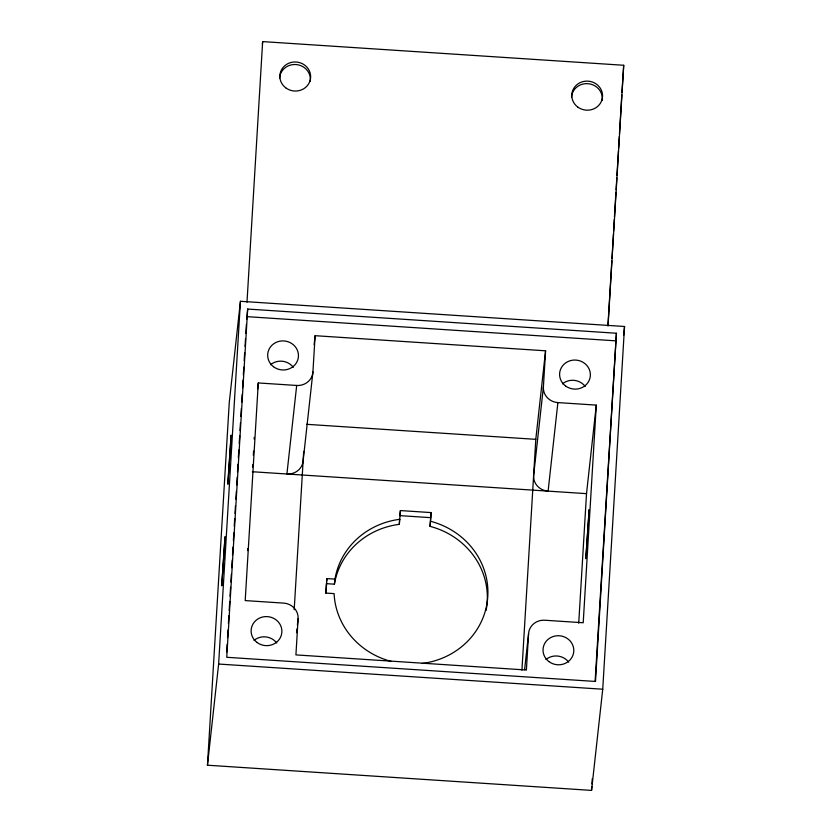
<?xml version="1.0" encoding="UTF-8"?>
<svg xmlns="http://www.w3.org/2000/svg" width="832" height="832" viewBox="0 0 832 832"><rect width="100%" height="100%" fill="white"/><g stroke="black" fill="none" stroke-linecap="round" stroke-linejoin="round"><path stroke-width="1.25" d="M254.218 437.362L254.176 439.088M247.593 550.607L247.697 548.621M253.573 451.079L253.323 455.25M207.459 765.211L229.268 402.48L240.438 301.298L624.541 326.487L602.732 689.218L591.562 790.4L207.459 765.211L218.629 664.04L240.438 301.298M246.99 302.193L262.652 41.6L623.709 65.27L608.046 325.863M226.689 651.934L227.157 644.166M227.552 637.686L228.01 629.918M228.405 623.449L228.873 615.68M229.185 610.501L229.726 601.442M230.038 596.263L230.578 587.205M230.89 582.026L231.358 574.257M231.754 567.788L232.211 560.019M232.523 554.84L232.991 547.071M233.386 540.602L233.854 532.834M234.239 526.365L234.707 518.596M235.019 513.417L235.487 505.648M235.872 499.179L236.34 491.41M236.725 484.942L237.193 477.173M237.505 471.994L237.973 464.225M238.358 457.756L238.826 449.987M239.221 443.508L239.689 435.75M240.001 430.57L240.458 422.802M240.854 416.333L241.322 408.564M241.706 402.085L242.174 394.316M242.559 387.847L243.027 380.078M243.339 374.899L243.807 367.141M244.202 360.662L244.66 352.893M245.055 346.424L245.523 338.655M245.835 333.476L246.376 324.418M246.688 319.238L247.676 309.057L616.418 333.237L595.494 681.46L226.751 657.29L247.676 309.057M315.11 335.691L312.926 371.966A15.402 14.529 6.3 0 1 296.691 385.466L258.284 382.949L245.201 600.59L283.608 603.106A15.402 14.529 6.3 0 1 298.106 618.623L295.922 654.898L526.386 670.01L528.57 633.734A15.402 14.529 6.3 0 1 544.804 620.235L583.211 622.752L596.294 405.111L557.887 402.594A15.402 14.529 6.3 0 1 543.39 387.078L545.574 350.802L315.11 335.691L314.122 344.677M294.185 609.731L303.701 451.433M325.77 593.32L326.352 583.648L334.412 584.178A76.991 72.665 6.3 0 1 399.318 524.347L400.41 510.578L431.132 512.585L430.05 526.365A76.991 72.665 6.3 0 1 486.086 610.501M399.88 519.293A76.991 72.665 6.3 0 0 334.974 579.114L326.903 578.583L326.04 593.091L334.1 593.622A76.991 72.665 6.3 0 0 391.342 661.45M399.318 524.347L399.62 519.366M430.05 526.365L431.132 512.585M521.924 670.186L535.798 439.338L545.574 350.802M578.729 623.189L586.518 493.646L596.294 405.111M607.922 325.801L611.822 260.978M611.978 258.388L613.454 233.75M613.61 231.161L614.307 219.492M614.463 216.902L615.95 192.265M616.106 189.675L616.803 178.006M616.959 175.406L618.436 150.779M618.592 148.19L619.299 136.521M619.455 133.921L621.795 95.025M621.951 92.435L623.709 65.27M595.119 681.283L616.418 333.237M591.562 790.4L591.802 786.51M591.958 783.921L592.27 778.742M252.543 467.147L252.71 464.693M262.371 44.127L262.652 41.6M257.577 389.366L258.284 382.949M296.691 385.466L286.915 474.001A15.402 14.529 6.3 0 0 303.16 460.491L312.926 371.966M296.546 632.736L296.972 628.888M297.398 625.04L298.106 618.623M326.633 581.11L326.903 578.583M334.412 584.178L334.974 579.114M400.41 510.578L399.849 515.632L430.57 517.65M543.39 387.078L533.614 475.602A15.402 14.529 6.3 0 0 548.111 491.119L557.887 402.594M524.597 669.666L528.57 633.734M623.542 335.452L624.541 326.487M246.844 316.649L615.576 340.829M306.634 424.31L535.798 439.338M252.346 471.734L586.518 493.646M218.629 664.04L602.732 689.218M254.02 640.38A15.402 14.529 6.3 0 1 276.744 642.99M270.587 364.707A15.402 14.529 6.3 0 1 293.311 367.318M545.938 659.526A15.402 14.529 6.3 0 1 568.662 662.137M562.505 383.843A15.402 14.529 6.3 0 1 585.239 386.454M430.612 521.31A76.991 72.665 6.3 0 1 487.791 596.419A76.991 72.665 6.3 0 1 422.063 663.468M279.614 78.031A15.402 14.529 6.3 0 1 296.535 64.594A15.402 14.529 6.3 0 1 310.201 81.349M571.532 97.178A15.402 14.529 6.3 0 1 588.453 83.73A15.402 14.529 6.3 0 1 602.118 100.495M221.759 584.397L221.78 585.842L225.035 536.713L221.759 584.397M227.864 482.841L227.885 484.276L231.14 435.146L227.864 482.841M585.874 557.294L585.894 558.73L589.15 509.6L585.874 557.294M256.942 642.398A15.402 14.529 6.3 0 0 281.726 633.422A15.402 14.529 6.3 0 0 260.842 617.531A15.402 14.529 6.3 0 0 256.942 642.398M273.51 366.725A15.402 14.529 6.3 0 0 298.293 357.75A15.402 14.529 6.3 0 0 277.41 341.848A15.402 14.529 6.3 0 0 273.51 366.725M548.86 661.544A15.402 14.529 6.3 0 0 573.643 652.569A15.402 14.529 6.3 0 0 552.76 636.667A15.402 14.529 6.3 0 0 548.86 661.544M565.427 385.861A15.402 14.529 6.3 0 0 590.21 376.886A15.402 14.529 6.3 0 0 569.327 360.994A15.402 14.529 6.3 0 0 565.427 385.861M285.698 87.797A15.402 14.529 6.3 0 0 310.482 78.822A15.402 14.529 6.3 0 0 289.588 62.92A15.402 14.529 6.3 0 0 285.698 87.797M577.616 106.933A15.402 14.529 6.3 0 0 602.399 97.958A15.402 14.529 6.3 0 0 581.516 82.066A15.402 14.529 6.3 0 0 577.616 106.933"/></g></svg>
